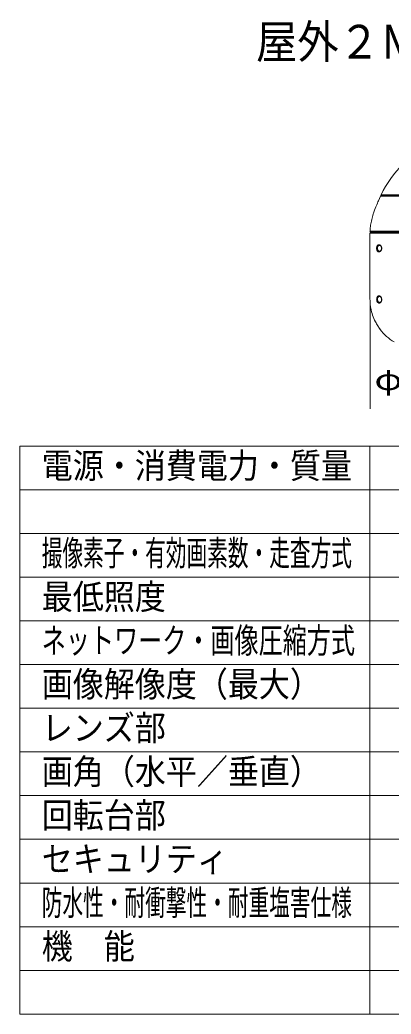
# Model space of a CAD drawing. Units: millimetres on the paper. Extents: x -63 to 64, y -58 to 59.
# Drawn here: x -62.7 to -20.3, y -54.5 to 59.2 of the extents above; entities that cross this region are included whole.
import ezdxf
from ezdxf.enums import TextEntityAlignment as Align

# ---------------------------------------------------------------- set-up
doc = ezdxf.new("R2010")
doc.units = ezdxf.units.MM
for name, color, linetype, lineweight in [('0-0_MOJI1', 7, 'Continuous', 9), ('0-2_SUNPO', 7, 'Continuous', 9), ('0-4_GAIKEI', 4, 'Continuous', 9), ('0-5_WAKU', 4, 'Continuous', 9)]:
    doc.layers.add(name, color=color, linetype=linetype, lineweight=lineweight)
doc.styles.add('ＭＳ ゴシック', font='')
doc.styles.get('ＭＳ ゴシック').set_extended_font_data('MS Gothic')

msp = doc.modelspace()

# ---------------------------------------------------------------- linework, layer by layer
at = {"layer": '0-2_SUNPO'}
msp.add_line((-22.664, 26.506), (-22.664, 14.747), dxfattribs=at)
at = {"layer": '0-4_GAIKEI', "color": 7}
for p, q in [((-21.423, 39.138), (-21.459, 39.062)), ((-12.65, 39.212), (-21.388, 39.212)), ((-21.365, 39.184), (-21.388, 39.174)), ((-21.359, 39.185), (-12.679, 39.185)), ((-22.669, 34.787), (-22.669, 27.402)), ((-22.664, 35.062), (-22.668, 34.984)), ((-22.65, 34.954), (-22.663, 34.969)), ((-11.401, 34.947), (-22.636, 34.947)), ((-19.379, 34.822), (-22.633, 34.822)), ((-21.514, 23.825), (-21.516, 23.828))]:
    msp.add_line(p, q, dxfattribs=at)
at = {"layer": '0-4_GAIKEI'}
for p, q in [((-12.579, 39.062), (-21.459, 39.062)), ((-11.37, 34.984), (-22.668, 34.984)), ((-22.664, 35.062), (-11.374, 35.062)), ((-22.374, 34.947), (-22.517, 34.856)), ((-22.232, 34.856), (-22.517, 34.856)), ((-22.082, 34.947), (-22.232, 34.856)), ((-21.913, 34.847), (-21.909, 34.947)), ((-21.911, 34.847), (-21.913, 34.847)), ((-21.911, 34.847), (-21.907, 34.947)), ((-19.386, 34.847), (-21.911, 34.847)), ((-21.336, 27.246), (-21.323, 27.246))]:
    msp.add_line(p, q, dxfattribs=at)
at = {"layer": '0-4_GAIKEI', "color": 7}
for points in [[(-22.664, 35.062), (-22.657, 35.173), (-22.648, 35.284), (-22.638, 35.395), (-22.629, 35.478), (-22.619, 35.56), (-22.608, 35.643), (-22.596, 35.726), (-22.569, 35.89), (-22.539, 36.054), (-22.504, 36.218), (-22.467, 36.381), (-22.426, 36.543), (-22.382, 36.704), (-22.335, 36.865), (-22.285, 37.025), (-22.251, 37.13), (-22.216, 37.234), (-22.179, 37.342), (-22.141, 37.449), (-22.064, 37.655), (-21.985, 37.859), (-21.903, 38.063), (-21.818, 38.265), (-21.76, 38.399), (-21.702, 38.533), (-21.582, 38.799), (-21.459, 39.062)], [(-22.58, 26.247), (-22.599, 26.362), (-22.615, 26.476), (-22.629, 26.591), (-22.64, 26.707), (-22.649, 26.822), (-22.656, 26.938), (-22.661, 27.034), (-22.664, 27.131), (-22.667, 27.266), (-22.669, 27.402)]]:
    msp.add_lwpolyline(points, dxfattribs=at)
at = {"layer": '0-4_GAIKEI'}
for points in [[(-21.325, 33.097), (-21.326, 33.127), (-21.329, 33.157), (-21.333, 33.186), (-21.338, 33.208), (-21.343, 33.229), (-21.357, 33.27), (-21.371, 33.303), (-21.387, 33.334), (-21.405, 33.364), (-21.425, 33.39), (-21.447, 33.416), (-21.471, 33.439), (-21.496, 33.46), (-21.522, 33.477), (-21.549, 33.49), (-21.576, 33.501), (-21.603, 33.508), (-21.631, 33.511), (-21.658, 33.511), (-21.685, 33.507), (-21.711, 33.5), (-21.737, 33.488), (-21.761, 33.473), (-21.783, 33.455), (-21.803, 33.434), (-21.821, 33.411), (-21.838, 33.384), (-21.854, 33.355), (-21.87, 33.317), (-21.883, 33.276), (-21.893, 33.234), (-21.9, 33.189), (-21.905, 33.144), (-21.906, 33.097), (-21.905, 33.05), (-21.9, 33.002), (-21.892, 32.956), (-21.881, 32.912), (-21.867, 32.87)], [(-21.867, 32.87), (-21.852, 32.837), (-21.836, 32.807), (-21.818, 32.78), (-21.798, 32.756), (-21.777, 32.735), (-21.758, 32.72), (-21.739, 32.708), (-21.72, 32.699), (-21.7, 32.691), (-21.686, 32.688), (-21.673, 32.685), (-21.659, 32.684), (-21.644, 32.683), (-21.624, 32.684), (-21.604, 32.687), (-21.584, 32.691), (-21.569, 32.696), (-21.555, 32.702), (-21.525, 32.716), (-21.497, 32.735), (-21.469, 32.757), (-21.442, 32.784), (-21.418, 32.814), (-21.395, 32.847), (-21.377, 32.88), (-21.361, 32.915), (-21.347, 32.952), (-21.337, 32.991), (-21.33, 33.031), (-21.326, 33.064), (-21.325, 33.097)], [(-21.557, 33.436), (-21.583, 33.437), (-21.609, 33.434), (-21.635, 33.428), (-21.66, 33.418), (-21.684, 33.405), (-21.706, 33.389), (-21.728, 33.369), (-21.748, 33.344), (-21.767, 33.317), (-21.783, 33.287), (-21.796, 33.254), (-21.807, 33.219), (-21.815, 33.179), (-21.82, 33.139), (-21.822, 33.097), (-21.82, 33.057), (-21.815, 33.017), (-21.807, 32.978), (-21.796, 32.941), (-21.782, 32.907), (-21.765, 32.875), (-21.749, 32.851), (-21.731, 32.829), (-21.711, 32.81), (-21.691, 32.794), (-21.669, 32.781), (-21.651, 32.773), (-21.633, 32.766), (-21.614, 32.762), (-21.6, 32.76), (-21.586, 32.758), (-21.572, 32.758), (-21.557, 32.759)], [(-21.557, 33.436), (-21.54, 33.433), (-21.52, 33.427), (-21.5, 33.418), (-21.478, 33.403), (-21.458, 33.387), (-21.435, 33.364), (-21.418, 33.344), (-21.402, 33.321), (-21.387, 33.296), (-21.374, 33.268), (-21.362, 33.237), (-21.352, 33.205), (-21.344, 33.166), (-21.34, 33.127), (-21.339, 33.097)], [(-21.557, 32.759), (-21.54, 32.762), (-21.52, 32.768), (-21.5, 32.777), (-21.478, 32.792), (-21.458, 32.808), (-21.435, 32.831), (-21.418, 32.851), (-21.402, 32.874), (-21.387, 32.899), (-21.374, 32.927), (-21.362, 32.958), (-21.352, 32.99), (-21.344, 33.029), (-21.34, 33.068), (-21.339, 33.097)], [(-21.35, 27.402), (-21.363, 27.437), (-21.378, 27.469), (-21.395, 27.499), (-21.414, 27.526), (-21.436, 27.554), (-21.46, 27.579), (-21.485, 27.601), (-21.51, 27.619), (-21.537, 27.635), (-21.565, 27.647), (-21.593, 27.656), (-21.622, 27.661), (-21.637, 27.662), (-21.651, 27.662), (-21.665, 27.661), (-21.679, 27.659), (-21.698, 27.654), (-21.716, 27.648), (-21.734, 27.64), (-21.751, 27.63), (-21.767, 27.618), (-21.783, 27.604), (-21.795, 27.593), (-21.806, 27.581), (-21.826, 27.553), (-21.845, 27.522), (-21.862, 27.485), (-21.877, 27.445), (-21.889, 27.402)], [(-21.557, 27.586), (-21.578, 27.587), (-21.602, 27.585), (-21.618, 27.582), (-21.634, 27.578), (-21.65, 27.573), (-21.665, 27.566), (-21.679, 27.558), (-21.69, 27.551), (-21.702, 27.543), (-21.719, 27.527), (-21.734, 27.512), (-21.749, 27.494), (-21.765, 27.47), (-21.775, 27.453), (-21.783, 27.435), (-21.791, 27.417), (-21.798, 27.398), (-21.807, 27.368)], [(-21.557, 27.586), (-21.538, 27.583), (-21.521, 27.577), (-21.501, 27.568), (-21.479, 27.554), (-21.456, 27.535), (-21.433, 27.512), (-21.413, 27.487), (-21.395, 27.46), (-21.378, 27.427), (-21.363, 27.391), (-21.361, 27.383)], [(-21.904, 27.245), (-21.901, 27.198), (-21.895, 27.15), (-21.885, 27.105), (-21.872, 27.061), (-21.857, 27.02), (-21.848, 27.001), (-21.838, 26.982), (-21.818, 26.949), (-21.806, 26.934), (-21.795, 26.919), (-21.783, 26.906), (-21.77, 26.894), (-21.751, 26.878), (-21.731, 26.864), (-21.71, 26.853), (-21.689, 26.844), (-21.667, 26.838), (-21.645, 26.834), (-21.623, 26.833), (-21.601, 26.834), (-21.587, 26.835), (-21.572, 26.838), (-21.558, 26.842), (-21.543, 26.847), (-21.516, 26.86), (-21.49, 26.876), (-21.464, 26.895), (-21.44, 26.918), (-21.417, 26.945), (-21.397, 26.974), (-21.378, 27.006), (-21.361, 27.042), (-21.347, 27.079), (-21.336, 27.119), (-21.328, 27.161), (-21.324, 27.203), (-21.323, 27.246)], [(-21.819, 27.247), (-21.817, 27.207), (-21.81, 27.167), (-21.801, 27.128), (-21.788, 27.092), (-21.772, 27.058), (-21.754, 27.026), (-21.736, 27.002), (-21.717, 26.981), (-21.696, 26.962), (-21.674, 26.946), (-21.652, 26.933), (-21.63, 26.923), (-21.607, 26.916), (-21.584, 26.912), (-21.561, 26.91), (-21.537, 26.911)], [(-21.537, 26.911), (-21.518, 26.914), (-21.498, 26.921), (-21.478, 26.931), (-21.462, 26.942), (-21.445, 26.956), (-21.429, 26.973), (-21.413, 26.992), (-21.398, 27.014), (-21.383, 27.038), (-21.37, 27.065), (-21.359, 27.095), (-21.349, 27.127), (-21.341, 27.166), (-21.337, 27.206), (-21.336, 27.246)]]:
    msp.add_lwpolyline(points, dxfattribs=at)
at = {"layer": '0-4_GAIKEI', "color": 7}
for centre, radius, start, end in [((-10.105, 33.832), 12.5, 134.78344, 154.50332), ((-21.356, 39.107), 0.0738, 115, 154.59732), ((-21.359, 39.17), 0.015, 90.00029, 114.99972), ((-22.633, 34.787), 0.0354, 90, 180), ((-22.647, 34.982), 0.0205, 177, 220), ((-22.636, 34.965), 0.0177, 220, 270), ((-17.019, 27.247), 5.65, 190.19456, 207.05112), ((-21.959, 24.725), 0.103, 207.05116, 210.81025), ((-2.864, 36.125), 22.342, 210.82213, 212.23156), ((-3.073, 35.998), 22.098, 210.83402, 212.24084), ((-3.073, 35.998), 22.098, 210.83402, 212.24084), ((-5.754, 34.31), 18.93, 212.24846, 213.62605), ((-5.683, 34.352), 19.012, 212.24122, 213.62308), ((-5.754, 34.31), 18.93, 212.24846, 213.62605), ((-17.019, 27.247), 5.65, 217.28682, 239.49034)]:
    msp.add_arc(centre, radius, start, end, dxfattribs=at)
at = {"layer": '0-4_GAIKEI'}
for centre, radius, start, end in [((-22.49, 34.813), 0.05, 122.73522, 169.67869), ((-23.605, 33.978), 1.629, 31.23436, 32.60693), ((48.447, -80.684), 135.395, 121.34729, 121.44882), ((-21.938, 34.847), 0.025, 270, 357.85443), ((-21.256, 27.263), 0.648, 167.59458, 181.56808), ((-21.362, 27.261), 0.458, 166.50051, 181.67922), ((-21.787, 27.237), 0.451, 1.19001, 18.96403), ((-21.836, 27.236), 0.513, 1.18361, 18.94707)]:
    msp.add_arc(centre, radius, start, end, dxfattribs=at)
for centre, major_axis, ratio, start_param, end_param in [((-22.207, 34.813), (0, 0.05), 0.948133, 0.5713375, 1.3906526), ((-21.934, 34.847), (0, 0.025), 0.931936, 3.1415927, 4.6774824), ((-21.305, 27.403), (0.0559, 0.0198), 0.362751, 2.3928556, 3.1383046)]:
    msp.add_ellipse(centre, major_axis=major_axis, ratio=ratio, start_param=start_param, end_param=end_param, dxfattribs=at)
at = {"layer": '0-5_WAKU', "color": 3}
for p, q in [((62.304, 10.471), (-62.696, 10.471)), ((-62.696, -54.529), (-62.696, 10.471)), ((-22.696, -54.529), (-22.696, 10.471)), ((-62.696, -54.529), (62.304, -54.529))]:
    msp.add_line(p, q, dxfattribs=at)
at = {"layer": '0-5_WAKU'}
for p, q in [((62.304, 5.471), (-62.696, 5.471)), ((62.304, 0.471), (-62.696, 0.471)), ((62.304, -4.529), (-62.696, -4.529)), ((62.304, -9.529), (-62.696, -9.529)), ((-62.696, -14.529), (62.304, -14.529)), ((-62.696, -19.529), (62.304, -19.529)), ((-62.696, -24.529), (62.304, -24.529)), ((-62.696, -29.529), (62.304, -29.529)), ((-62.696, -34.529), (62.304, -34.529)), ((62.304, -39.529), (-62.696, -39.529)), ((62.304, -44.529), (-62.696, -44.529)), ((62.304, -49.529), (-62.696, -49.529))]:
    msp.add_line(p, q, dxfattribs=at)

# ---------------------------------------------------------------- texts
at = {"layer": '0-0_MOJI1', "style": 'ＭＳ ゴシック'}
for s, height, width, p in [('屋外２ＭＰ\u3000ＩＲＰＴＺＮＷカメラ耐塩害', 3.848, 0.9, (-35.696, 53.659)), ('電源・消費電力・質量', 2.889, 0.9, (-60.196, 5.916)), ('撮像素子・有効画素数・走査方式', 2.889, 0.6, (-60.196, -4.084)), ('最低照度', 2.889, 0.9, (-60.196, -9.084)), ('ネットワーク・画像圧縮方式', 2.886, 0.7, (-60.196, -14.084)), ('画像解像度（最大）', 2.889, 0.9, (-60.196, -19.084)), ('レンズ部', 2.889, 0.9, (-60.196, -24.084)), ('画角（水平／垂直）', 2.889, 0.9, (-60.196, -29.084)), ('回転台部', 2.889, 0.9, (-60.196, -34.084)), ('セキュリティ', 2.889, 0.9, (-60.196, -39.084)), ('防水性・耐衝撃性・耐重塩害仕様', 2.889, 0.6, (-60.196, -44.084)), ('機\u3000能', 2.889, 0.9, (-60.196, -49.084))]:
    msp.add_text(s, height=height, dxfattribs=dict(at, width=width)).set_placement(p, align=Align.BOTTOM_LEFT)
at = {"layer": '0-2_SUNPO', "style": 'ＭＳ ゴシック', "width": 1.3}
msp.add_text('φ226', height=2.405, dxfattribs=at).set_placement((-22.162, 16.16), align=Align.BOTTOM_LEFT)

doc.saveas('drawing.dxf')
